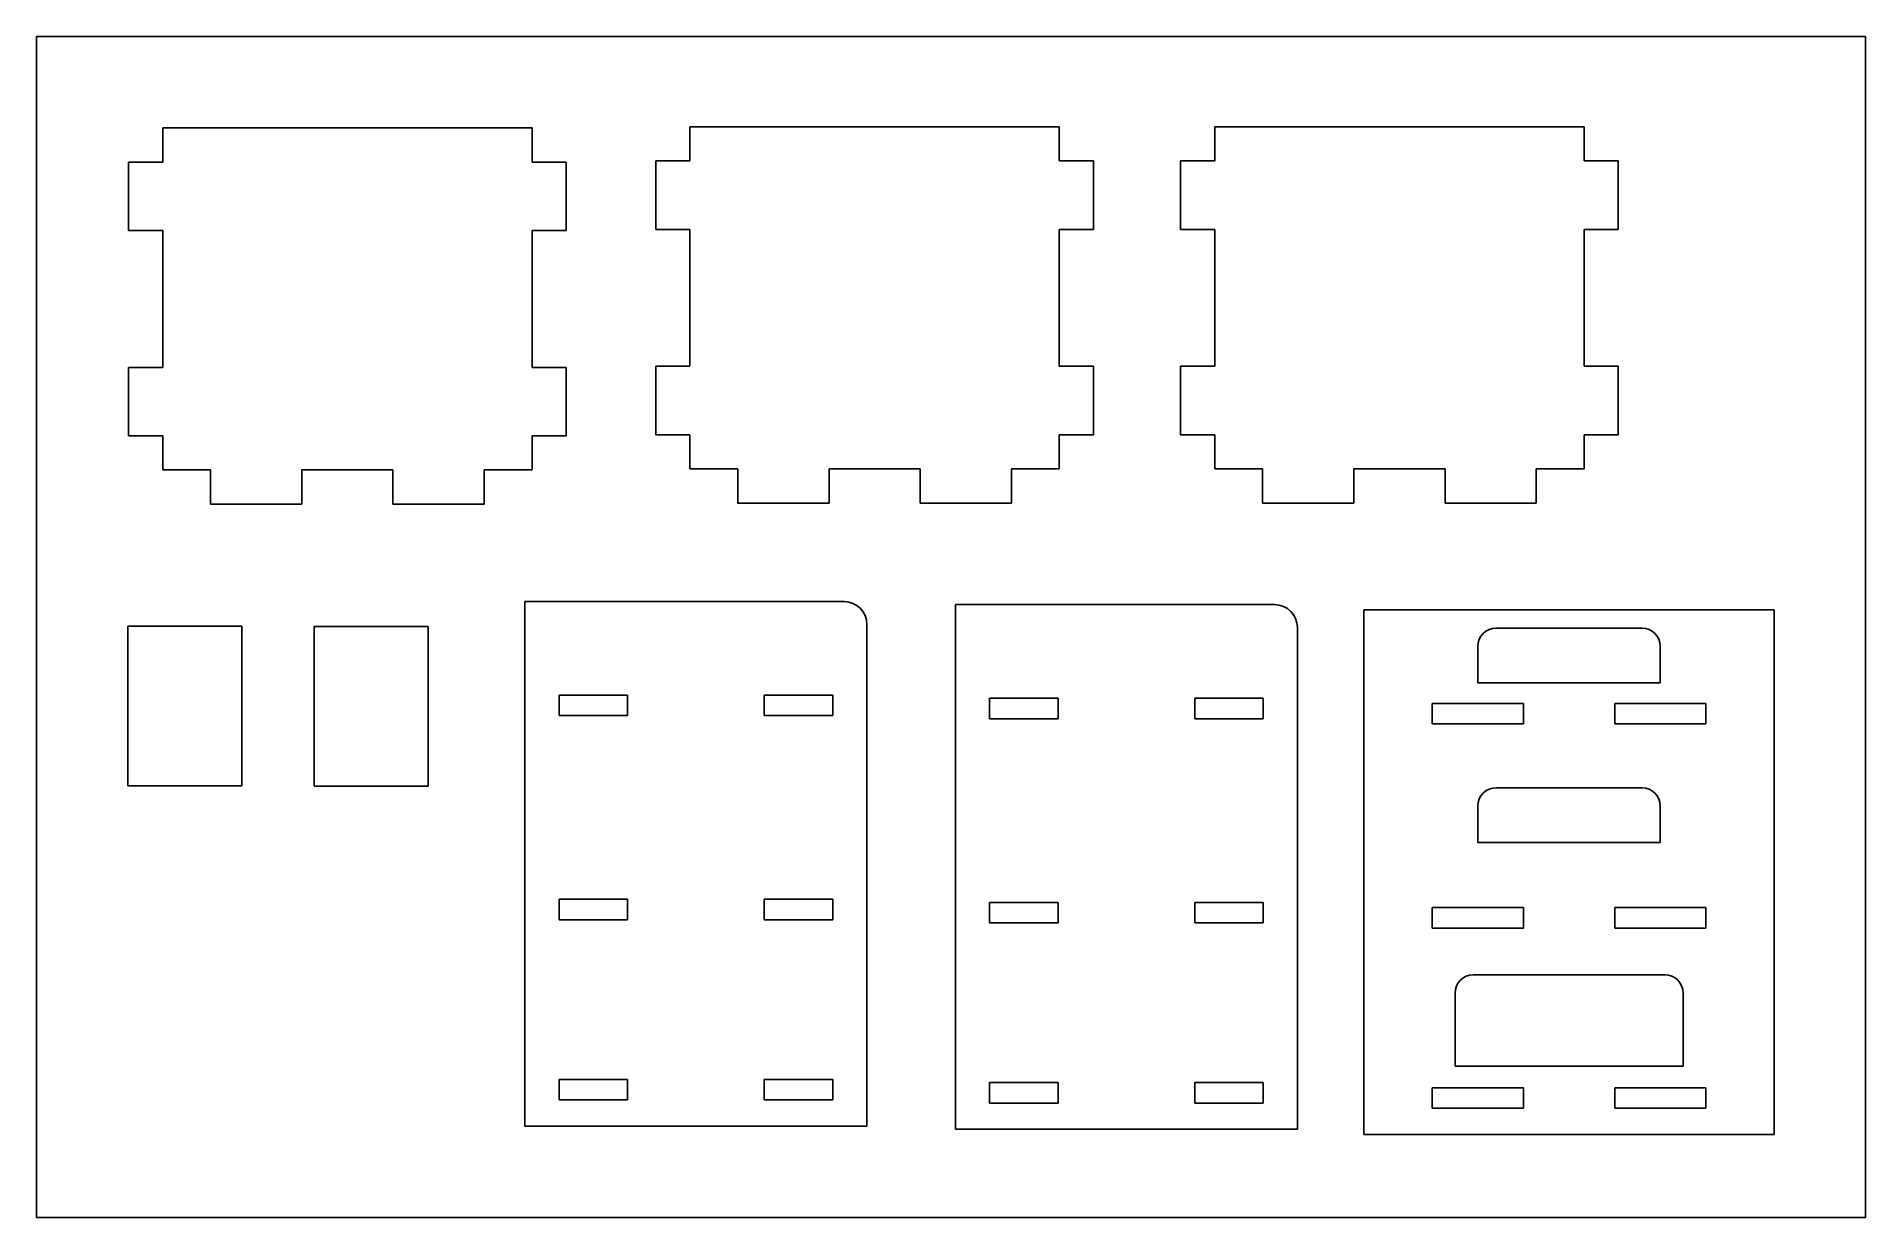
# Model space of a CAD drawing. Header units: millimetres. Extents: x 103 to 304, y 39 to 169.
import ezdxf

# ---------------------------------------------------------------- set-up
doc = ezdxf.new("R2010")
doc.units = ezdxf.units.MM

msp = doc.modelspace()

# ---------------------------------------------------------------- linework, layer by layer
for p, q in [((103.22, 86.44), (103.22, 168.57)), ((103.22, 168.57), (303.77, 168.57)), ((303.77, 105.74), (303.77, 168.57)), ((303.77, 168.57), (303.77, 39.15)), ((113.22, 103.94), (125.72, 103.94)), ((113.22, 86.44), (113.22, 103.94)), ((125.72, 103.94), (125.72, 86.44)), ((133.66, 103.92), (146.16, 103.92)), ((133.66, 86.42), (133.66, 103.92)), ((146.16, 103.92), (146.16, 86.42)), ((103.22, 86.44), (103.22, 39.15)), ((125.72, 86.44), (113.22, 86.44)), ((146.16, 86.42), (133.66, 86.42)), ((156.77, 39.15), (103.22, 39.15)), ((156.77, 39.15), (303.77, 39.15))]:
    msp.add_line(p, q)
at = {"color": 7, "linetype": 'Continuous', "lineweight": 25}
for p, q in [((117.05, 154.82), (117.05, 158.57)), ((117.05, 158.57), (157.55, 158.57)), ((157.55, 154.82), (157.55, 158.57)), ((174.87, 154.94), (174.87, 158.69)), ((174.87, 158.69), (215.37, 158.69)), ((215.37, 154.94), (215.37, 158.69)), ((232.42, 154.94), (232.42, 158.69)), ((232.42, 158.69), (272.92, 158.69)), ((272.92, 154.94), (272.92, 158.69)), ((113.3, 154.82), (113.3, 147.32)), ((113.3, 154.82), (117.05, 154.82)), ((161.3, 154.82), (157.55, 154.82)), ((161.3, 154.82), (161.3, 147.32)), ((171.12, 154.94), (171.12, 147.44)), ((171.12, 154.94), (174.87, 154.94)), ((219.12, 154.94), (215.37, 154.94)), ((219.12, 154.94), (219.12, 147.44)), ((228.67, 154.94), (228.67, 147.44)), ((228.67, 154.94), (232.42, 154.94)), ((276.67, 154.94), (272.92, 154.94)), ((276.67, 154.94), (276.67, 147.44)), ((113.3, 147.32), (117.05, 147.32)), ((117.05, 132.32), (117.05, 147.32)), ((161.3, 147.32), (157.55, 147.32)), ((157.55, 132.32), (157.55, 147.32)), ((171.12, 147.44), (174.87, 147.44)), ((174.87, 132.44), (174.87, 147.44)), ((219.12, 147.44), (215.37, 147.44)), ((215.37, 132.44), (215.37, 147.44)), ((228.67, 147.44), (232.42, 147.44)), ((232.42, 132.44), (232.42, 147.44)), ((276.67, 147.44), (272.92, 147.44)), ((272.92, 132.44), (272.92, 147.44)), ((171.12, 124.94), (171.12, 132.44)), ((171.12, 132.44), (174.87, 132.44)), ((219.12, 132.44), (215.37, 132.44)), ((219.12, 124.94), (219.12, 132.44)), ((228.67, 124.94), (228.67, 132.44)), ((228.67, 132.44), (232.42, 132.44)), ((276.67, 132.44), (272.92, 132.44)), ((276.67, 124.94), (276.67, 132.44)), ((113.3, 124.82), (113.3, 132.32)), ((113.3, 132.32), (117.05, 132.32)), ((161.3, 132.32), (157.55, 132.32)), ((161.3, 124.82), (161.3, 132.32)), ((113.3, 124.82), (117.05, 124.82)), ((117.05, 121.07), (117.05, 124.82)), ((161.3, 124.82), (157.55, 124.82)), ((157.55, 121.07), (157.55, 124.82)), ((171.12, 124.94), (174.87, 124.94)), ((174.87, 121.19), (174.87, 124.94)), ((219.12, 124.94), (215.37, 124.94)), ((215.37, 121.19), (215.37, 124.94)), ((228.67, 124.94), (232.42, 124.94)), ((232.42, 121.19), (232.42, 124.94)), ((276.67, 124.94), (272.92, 124.94)), ((272.92, 121.19), (272.92, 124.94)), ((117.05, 121.07), (122.3, 121.07)), ((122.3, 117.32), (122.3, 121.07)), ((132.3, 121.07), (142.3, 121.07)), ((132.3, 117.32), (132.3, 121.07)), ((142.3, 117.32), (142.3, 121.07)), ((152.3, 121.07), (157.55, 121.07)), ((152.3, 117.32), (152.3, 121.07)), ((174.87, 121.19), (180.12, 121.19)), ((180.12, 117.44), (180.12, 121.19)), ((190.12, 121.19), (200.12, 121.19)), ((190.12, 117.44), (190.12, 121.19)), ((200.12, 117.44), (200.12, 121.19)), ((210.12, 121.19), (215.37, 121.19)), ((210.12, 117.44), (210.12, 121.19)), ((232.42, 121.19), (237.67, 121.19)), ((237.67, 117.44), (237.67, 121.19)), ((247.67, 121.19), (257.67, 121.19)), ((247.67, 117.44), (247.67, 121.19)), ((257.67, 117.44), (257.67, 121.19)), ((267.67, 121.19), (272.92, 121.19)), ((267.67, 117.44), (267.67, 121.19)), ((122.3, 117.32), (132.3, 117.32)), ((152.3, 117.32), (142.3, 117.32)), ((180.12, 117.44), (190.12, 117.44)), ((210.12, 117.44), (200.12, 117.44)), ((237.67, 117.44), (247.67, 117.44)), ((267.67, 117.44), (257.67, 117.44)), ((156.77, 106.65), (156.77, 49.15)), ((156.77, 106.65), (191.77, 106.65)), ((203.98, 106.31), (203.98, 48.81)), ((203.98, 106.31), (238.98, 106.31)), ((248.77, 48.24), (248.77, 105.74)), ((248.77, 105.74), (293.77, 105.74)), ((293.77, 48.24), (293.77, 105.74)), ((194.27, 104.15), (194.27, 49.15)), ((241.48, 103.81), (241.48, 48.81)), ((263.27, 103.74), (279.27, 103.74)), ((261.27, 101.74), (261.27, 97.74)), ((281.27, 101.74), (281.27, 97.74)), ((160.52, 96.4), (160.52, 94.15)), ((160.52, 96.4), (168.02, 96.4)), ((168.02, 96.4), (168.02, 94.15)), ((183.02, 96.4), (183.02, 94.15)), ((190.52, 96.4), (183.02, 96.4)), ((190.52, 96.4), (190.52, 94.15)), ((261.27, 97.74), (281.27, 97.74)), ((207.73, 96.06), (207.73, 93.81)), ((207.73, 96.06), (215.23, 96.06)), ((215.23, 96.06), (215.23, 93.81)), ((230.23, 96.06), (230.23, 93.81)), ((237.73, 96.06), (230.23, 96.06)), ((237.73, 96.06), (237.73, 93.81)), ((256.27, 95.49), (266.27, 95.49)), ((256.27, 95.49), (256.27, 93.24)), ((266.27, 95.49), (266.27, 93.24)), ((286.27, 95.49), (276.27, 95.49)), ((276.27, 95.49), (276.27, 93.24)), ((286.27, 95.49), (286.27, 93.24)), ((160.52, 94.15), (168.02, 94.15)), ((190.52, 94.15), (183.02, 94.15)), ((207.73, 93.81), (215.23, 93.81)), ((237.73, 93.81), (230.23, 93.81)), ((256.27, 93.24), (266.27, 93.24)), ((286.27, 93.24), (276.27, 93.24)), ((263.27, 86.24), (279.27, 86.24)), ((261.27, 84.24), (261.27, 80.24)), ((281.27, 84.24), (281.27, 80.24)), ((261.27, 80.24), (281.27, 80.24)), ((160.52, 74.03), (168.02, 74.03)), ((160.52, 74.03), (160.52, 71.78)), ((168.02, 74.03), (168.02, 71.78)), ((183.02, 74.03), (183.02, 71.78)), ((190.52, 74.03), (183.02, 74.03)), ((190.52, 74.03), (190.52, 71.78)), ((207.73, 73.68), (215.23, 73.68)), ((207.73, 73.68), (207.73, 71.43)), ((215.23, 73.68), (215.23, 71.43)), ((230.23, 73.68), (230.23, 71.43)), ((237.73, 73.68), (230.23, 73.68)), ((237.73, 73.68), (237.73, 71.43)), ((256.27, 73.11), (266.27, 73.11)), ((256.27, 73.11), (256.27, 70.86)), ((266.27, 73.11), (266.27, 70.86)), ((276.27, 73.11), (276.27, 70.86)), ((286.27, 73.11), (276.27, 73.11)), ((286.27, 73.11), (286.27, 70.86)), ((160.52, 71.78), (168.02, 71.78)), ((190.52, 71.78), (183.02, 71.78)), ((207.73, 71.43), (215.23, 71.43)), ((237.73, 71.43), (230.23, 71.43)), ((256.27, 70.86), (266.27, 70.86)), ((286.27, 70.86), (276.27, 70.86)), ((260.77, 65.74), (281.77, 65.74)), ((258.77, 63.74), (258.77, 55.74)), ((283.77, 63.74), (283.77, 55.74)), ((160.52, 54.28), (168.02, 54.28)), ((160.52, 54.28), (160.52, 52.03)), ((168.02, 54.28), (168.02, 52.03)), ((183.02, 54.28), (183.02, 52.03)), ((190.52, 54.28), (183.02, 54.28)), ((190.52, 54.28), (190.52, 52.03)), ((258.77, 55.74), (283.77, 55.74)), ((207.73, 53.93), (215.23, 53.93)), ((207.73, 53.93), (207.73, 51.68)), ((215.23, 53.93), (215.23, 51.68)), ((230.23, 53.93), (230.23, 51.68)), ((237.73, 53.93), (230.23, 53.93)), ((237.73, 53.93), (237.73, 51.68)), ((256.27, 53.36), (266.27, 53.36)), ((256.27, 53.36), (256.27, 51.11)), ((266.27, 53.36), (266.27, 51.11)), ((276.27, 53.36), (276.27, 51.11)), ((286.27, 53.36), (276.27, 53.36)), ((286.27, 53.36), (286.27, 51.11)), ((160.52, 52.03), (168.02, 52.03)), ((190.52, 52.03), (183.02, 52.03)), ((207.73, 51.68), (215.23, 51.68)), ((237.73, 51.68), (230.23, 51.68)), ((256.27, 51.11), (266.27, 51.11)), ((286.27, 51.11), (276.27, 51.11)), ((156.77, 49.15), (194.27, 49.15)), ((203.98, 48.81), (241.48, 48.81)), ((248.77, 48.24), (293.77, 48.24))]:
    msp.add_line(p, q, dxfattribs=at)
for centre, radius, start, end in [((191.77, 104.15), 2.5, 0, 90), ((238.98, 103.81), 2.5, 0, 90), ((263.27, 101.74), 2, 90, 180), ((279.27, 101.74), 2, 0, 90), ((263.27, 84.24), 2, 90, 180), ((279.27, 84.24), 2, 0, 90), ((260.77, 63.74), 2, 90, 180), ((281.77, 63.74), 2, 0, 90)]:
    msp.add_arc(centre, radius, start, end, dxfattribs=at)

doc.saveas('drawing.dxf')
